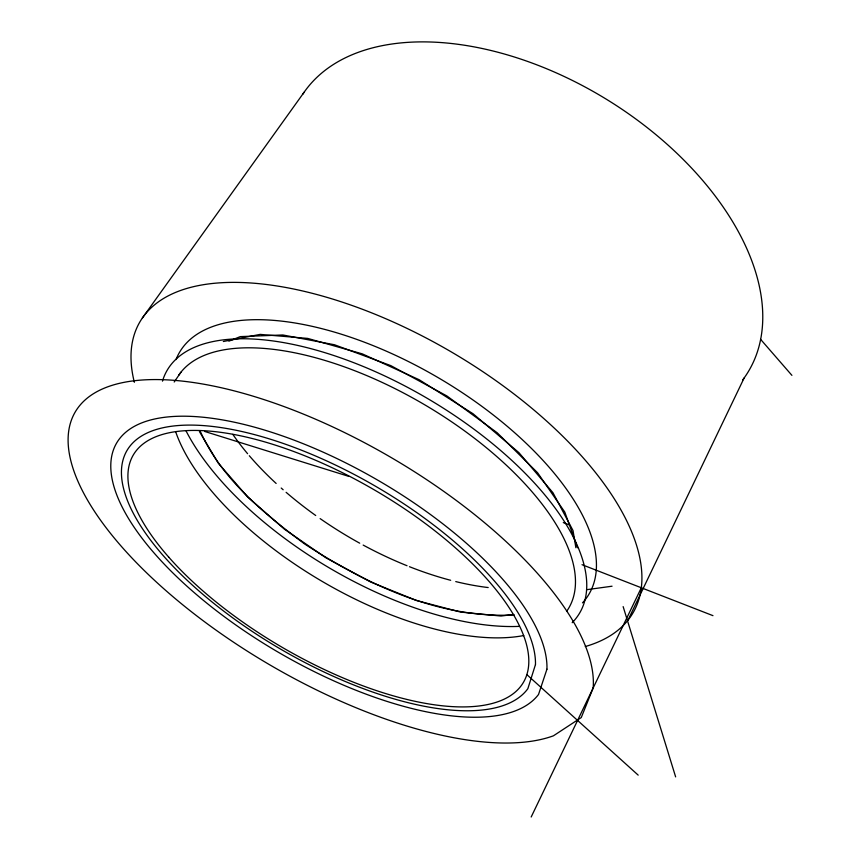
<?xml version="1.0" encoding="UTF-8"?>
<svg xmlns="http://www.w3.org/2000/svg" width="860" height="860" viewBox="0 0 860 860"><rect width="100%" height="100%" fill="white"/><g stroke="black" fill="none" stroke-linecap="round" stroke-linejoin="round"><path stroke-width="1.29" d="M531.179 817L641.313 587.756M627.94 620.232L744.169 377.927M174.193 382.001L180.998 372.122M142.384 317.985L304.117 92.235M228.921 341.151L240.273 336.615L282.833 334.97L334.454 344.752L390.848 365.64L446.845 395.933L497.252 432.816L537.597 472.763L564.826 512.141L577.554 547.745M223.342 341.506L260.161 334.389L307.708 338.41L362.307 353.868L419.175 379.733L473.011 413.724L518.87 452.596L552.948 492.705L573.018 530.556L575.878 547.745M586.584 589.702L612.051 586.208M513.452 614.47L501.014 616.039L460.508 612.073L416.315 600.463L370.778 582.07L326.08 557.914L284.37 529.147L247.755 497.091L218.322 463.25L199.412 431.548M514.334 614.954C438.568 618.834 366.865 584.295 304.752 544.058C263.73 513.388 221.471 478.837 200.143 431.043M204.734 431.462L349.02 476.451M563.3 522.579L569.546 524.976M582.026 564.687L712.962 615.653M526.739 674.53L638.184 775.129M760.638 339.388L791.909 375.358M623.145 606.612L675.637 776.892M488.19 587.552A216.322 103.211 30.7 0 1 455.746 581.586M450.672 580.296A216.322 103.211 30.7 0 1 409.457 566.697M407.027 565.729A216.322 103.211 30.7 0 1 363.167 545.079M359.695 543.187A216.322 103.211 30.7 0 1 320.135 518.612M315.717 515.505A216.322 103.211 30.7 0 1 286.122 492.329M283.155 489.759A216.322 103.211 30.7 0 1 281.209 488.039M276.146 483.449A216.322 103.211 30.7 0 1 249.303 455.725M247.594 453.704A216.322 103.211 30.7 0 1 232.813 434.364M302.645 94.406A262.45 158.143 31.7 0 1 615.921 105.264A262.45 158.143 31.7 0 1 742.61 380.045M134.353 382.291A286.283 132.386 30.6 0 1 451.704 352.159A286.283 132.386 30.6 0 1 585.262 646.537M176.031 359.587A237.768 109.585 30.6 0 1 442.567 380.27A237.768 109.585 30.6 0 1 582.489 602.871M519.343 626.37A237.768 109.585 30.6 0 1 185.975 430.752M162.475 381.152A239.306 107.64 30.5 0 1 428.183 398.889A239.306 107.64 30.5 0 1 572.179 622.704M523.751 635.54A227.169 102.103 30.5 0 1 322.253 581.446A227.169 102.103 30.5 0 1 175.601 431.569M178.697 375.261A227.169 102.103 30.5 0 1 430.871 408.478A227.169 102.103 30.5 0 1 566.718 611.245M535.479 664.533L527.857 688.688A233.21 94.256 30.2 0 1 193.898 586.477A233.21 94.256 30.2 0 1 242.724 431.709A233.21 94.256 30.2 0 1 535.479 664.533M546.938 669.198L538.532 694.461A245.68 99.384 30.2 0 1 186.018 585.359A245.68 99.384 30.2 0 1 239.843 423.442A245.68 99.384 30.2 0 1 546.938 669.198M593.163 687.978L581.253 717.562L553.442 735.805A295.904 120.12 30.3 0 1 123.399 548.68A295.904 120.12 30.3 0 1 250.668 395.45A295.904 120.12 30.3 0 1 593.163 687.978M168.7 557.097A225.761 91.203 30.2 0 0 513.011 693.87A225.761 91.203 30.2 0 0 303.085 455.101A225.761 91.203 30.2 0 0 168.7 557.097"/></g></svg>
